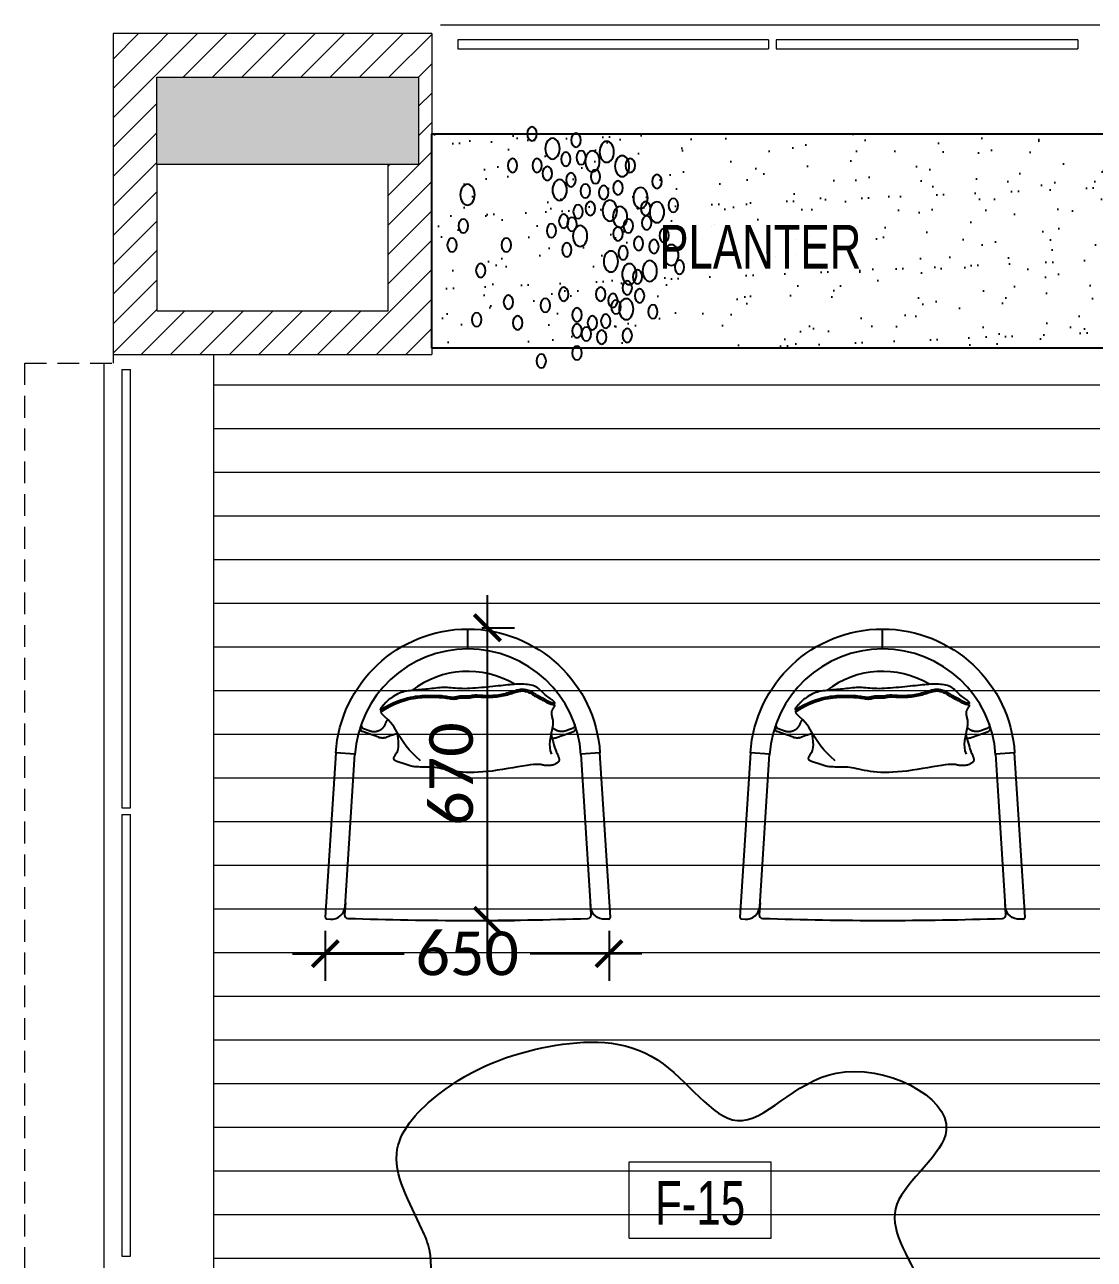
# Model space of a CAD drawing. Header units: millimetres. Extents: x -18512 to 101824, y -95768 to 52898.
# Drawn here: x 53086 to 55536, y -53130 to -50302 of the extents above; entities that cross this region are included whole.
import ezdxf

# ---------------------------------------------------------------- set-up
doc = ezdxf.new("R2010")
doc.units = ezdxf.units.MM
doc.header["$LTSCALE"] = 25
doc.header["$PDMODE"] = 3
doc.linetypes.add('Dash 2mm', pattern=[3, 2, -1])
doc.layers.get('0').update_dxf_attribs({"color": 254, "lineweight": 0})
doc.layers.get('Defpoints').update_dxf_attribs({"lineweight": 0})
for name, color, linetype in [('1547 I-StB-p-00-GA$0$WD-FURNITURE', 1, 'Continuous'), ('1547 L-StB-p-00-GA$0$WD-HATCH', 251, 'Continuous'), ('1547 L-StB-p-00-GA$0$WD-HATCH-WALLS-STRUCTURAL', 251, 'Continuous'), ('1547 L-StB-p-00-GA$0$WD-PLANTERS', 126, 'Continuous'), ('AR WALL HATCH', 8, 'Continuous')]:
    doc.layers.add(name, color=color, linetype=linetype)
for name, color, linetype, lineweight in [('A-AREA-IDEN', 2, 'Continuous', 9), ('A-DETL', 7, 'Continuous', 5), ('A-FLOR-OTLN', 6, 'Continuous', 18), ('I-WALL', 2, 'Continuous', 9), ('S-COLS', 6, 'Continuous', 9), ('wood flooring', 8, 'Continuous', 13)]:
    doc.layers.add(name, color=color, linetype=linetype, lineweight=lineweight)
doc.styles.add('Arial Narrow_4', font='fi_9001f.ttf', dxfattribs={"width": 0.75, "height": 147.492401})
doc.styles.add('FW_Calibri', font='calibri.ttf')
doc.dimstyles.new('1-50', dxfattribs={"dimscale": 50, "dimtxt": 2, "dimasz": 1.2, "dimexe": 1.25, "dimexo": 0.625, "dimtad": 1, "dimdec": 0, "dimtxsty": 'FW_Calibri', "dimblk": 'ARCHTICK', "dimcen": 2.5, "dimdle": 1.5, "dimadec": 0, "dimazin": 0, "dimtfac": 1, "dimtdec": 0, "dimtmove": 0, "dimatfit": 3, "dimfxl": 6, "dimfxlon": 1, "dimarcsym": 0})
pattern_1 = [(45, (59229.075, -102497.31), (-33.67596, 33.67596), [])]

# ---------------------------------------------------------------- blocks, each defined once
blk = doc.blocks.new('M_NAGA Room Tag - Room Tag-1756429-FIRST FLOOR PLAN')
at = {"layer": 'A-AREA-IDEN'}
for p, q in [((-3.25, 1.75), (-3.25, -1.75)), ((-3.25, 1.75), (3.25, 1.75)), ((3.25, 1.75), (3.25, -1.75)), ((-3.25, -1.75), (3.25, -1.75))]:
    blk.add_line(p, q, dxfattribs=at)
blk = doc.blocks.new('1547 L-StB-p-00-GA$0$tree2')
at = {"layer": '1547 L-StB-p-00-GA$0$WD-PLANTERS', "extrusion": (0, 0, -1)}
for centre, major_axis in [((-12.9, 365.7), (0, 21.7)), ((99.2, 390.6), (0, 21.7)), ((-169.8, 311.1), (0, 21.7)), ((-89.8, 316), (0, 21.7)), ((-41.7, 306.1), (0, 21.7)), ((-12.9, 296.2), (0, 21.7)), ((-102.6, 266.4), (0, 21.7)), ((-60.9, 271.3), (0, 21.7)), ((172.9, 271.3), (0, 21.7)), ((301, 261.4), (0, 21.7)), ((-249.9, 236.6), (0, 21.7)), ((-166.6, 228.5), (0, 32.6)), ((-134.6, 221.7), (0, 21.7)), ((-12.9, 246.5), (0, 21.7)), ((86.4, 216.7), (0, 21.7)), ((-208.3, 186.9), (0, 21.7)), ((-125, 201.8), (0, 21.7)), ((-86.6, 181.9), (0, 21.7)), ((28.7, 181.9), (0, 21.7)), ((201.7, 206.8), (0, 21.7)), ((-169.8, 162.1), (0, 21.7)), ((-333.2, 97.5), (0, 21.7)), ((-240.3, 109.3), (0, 32.6)), ((-201.9, 127.3), (0, 21.7)), ((-176.2, 119.2), (0, 32.6)), ((288.2, 107.4), (0, 21.7)), ((-307.6, 59.6), (0, 32.6)), ((-118.6, 79.5), (0, 32.6)), ((-253.1, 32.9), (0, 21.7)), ((-205.1, 23), (0, 21.7)), ((-157, 52.8), (0, 21.7)), ((19.1, 42.9), (0, 21.7)), ((208.1, 28), (0, 21.7)), ((377.9, 28), (0, 21.7)), ((-285.1, -1.8), (0, 21.7)), ((-141, -6.8), (0, 21.7)), ((-22.5, 0), (0, 32.6)), ((67.2, -16.7), (0, 21.7)), ((-230.7, -41.6), (0, 21.7)), ((-173, -31.6), (0, 21.7)), ((-147.4, -59.6), (0, 32.6)), ((3.1, -36.6), (0, 21.7)), ((28.7, -46.5), (0, 21.7)), ((342.6, -31.6), (0, 21.7)), ((-314, -96.2), (0, 21.7)), ((-262.7, -74.5), (0, 32.6)), ((-227.5, -86.3), (0, 21.7)), ((-115.4, -79.5), (0, 32.6)), ((-54.5, -86.3), (0, 21.7)), ((-16.1, -76.3), (0, 21.7)), ((-211.5, -119.2), (0, 32.6)), ((-96.2, -135.9), (0, 21.7)), ((41.6, -144), (0, 32.6)), ((329.8, -129.1), (0, 32.6)), ((-262.7, -170.7), (0, 21.7)), ((-141, -150.8), (0, 21.7)), ((-38.5, -140.9), (0, 21.7)), ((6.3, -175.7), (0, 21.7)), ((-153.8, -218.5), (0, 32.6)), ((-70.5, -185.6), (0, 21.7)), ((80, -195.6), (0, 21.7)), ((-179.4, -220.4), (0, 21.7)), ((-105.8, -263.2), (0, 32.6)), ((-60.9, -233.4), (0, 32.6)), ((-25.7, -245.2), (0, 21.7)), ((22.3, -240.3), (0, 21.7)), ((112, -220.4), (0, 21.7)), ((188.9, -220.4), (0, 21.7)), ((64, -273.2), (0, 32.6)), ((-9.7, -299.9), (0, 21.7)), ((128, -319.7), (0, 21.7))]:
    blk.add_ellipse(centre, major_axis=major_axis, ratio=0.689655, dxfattribs=at)
blk = doc.blocks.new('_ArchTick')
at = {"color": 0, "linetype": 'ByBlock', "const_width": 0.15}
blk.add_lwpolyline([(-0.5, -0.5), (0.5, 0.5)], dxfattribs=at)
blk = doc.blocks.new('*D489')
at = {"layer": 'Defpoints', "color": 0, "transparency": 16777216}
for p in [(54101.2, -51683.5), (54145.5, -51683.5), (54100.8, -52353.8)]:
    blk.add_point(p, dxfattribs=at)
at = {"layer": 'I-WALL', "color": 0, "lineweight": -2, "transparency": 16777216}
for p, q in [((54145.5, -52428.8), (54145.5, -51608.5)), ((54132.5, -51683.5), (54208, -51683.5)), ((54132.1, -52353.8), (54208, -52353.8))]:
    blk.add_line(p, q, dxfattribs=at)
at = {"layer": 'I-WALL', "color": 0, "lineweight": -2, "transparency": 16777216, "xscale": 59.99999999999995, "yscale": 59.99999999999995, "zscale": 59.99999999999995}
for p, rotation in [((54145.5, -51683.5), 90), ((54145.5, -52353.8), 270)]:
    blk.add_blockref('_ArchTick', p, dxfattribs=dict(at, rotation=rotation))
at = {"layer": 'I-WALL', "color": 0, "transparency": 16777216, "insert": (54063, -52018.6), "char_height": 100, "attachment_point": 5, "rotation": 90, "style": 'FW_Calibri'}
blk.add_mtext('670', dxfattribs=at)
blk = doc.blocks.new('*D490')
at = {"layer": 'Defpoints', "color": 0, "transparency": 16777216}
for p in [(53774.3, -52346.2), (54424.3, -52346), (54424.3, -52429.9)]:
    blk.add_point(p, dxfattribs=at)
at = {"layer": 'I-WALL', "color": 0, "lineweight": -2, "transparency": 16777216}
for p, q in [((53774.3, -52377.4), (53774.3, -52492.4)), ((54424.3, -52377.3), (54424.3, -52492.4)), ((53699.3, -52429.9), (53955.1, -52429.9)), ((54499.3, -52429.9), (54243.5, -52429.9))]:
    blk.add_line(p, q, dxfattribs=at)
at = {"layer": 'I-WALL', "color": 0, "lineweight": -2, "transparency": 16777216, "xscale": 59.99999999999995, "yscale": 59.99999999999995, "zscale": 59.99999999999995, "rotation": 180}
blk.add_blockref('_ArchTick', (53774.3, -52429.9), dxfattribs=at)
at = {"layer": 'I-WALL', "color": 0, "lineweight": -2, "transparency": 16777216, "xscale": 59.99999999999995, "yscale": 59.99999999999995, "zscale": 59.99999999999995}
blk.add_blockref('_ArchTick', (54424.3, -52429.9), dxfattribs=at)
at = {"layer": 'I-WALL', "color": 0, "transparency": 16777216, "insert": (54099.3, -52429.9), "char_height": 100, "attachment_point": 5, "style": 'FW_Calibri'}
blk.add_mtext('650', dxfattribs=at)
blk = doc.blocks.new('*D491')
at = {"layer": 'Defpoints', "color": 0, "transparency": 16777216}
for p in [(54016.8, -53120.3), (55016.7, -53124.2), (55016.7, -53391.4)]:
    blk.add_point(p, dxfattribs=at)
at = {"layer": 'I-WALL', "color": 0, "lineweight": -2, "transparency": 16777216}
for p, q in [((54016.8, -53151.6), (54016.8, -53453.9)), ((55016.7, -53155.5), (55016.7, -53453.9)), ((53941.8, -53391.4), (54335.2, -53391.4)), ((55091.7, -53391.4), (54698.3, -53391.4))]:
    blk.add_line(p, q, dxfattribs=at)
at = {"layer": 'I-WALL', "color": 0, "lineweight": -2, "transparency": 16777216, "xscale": 59.99999999999995, "yscale": 59.99999999999995, "zscale": 59.99999999999995, "rotation": 180}
blk.add_blockref('_ArchTick', (54016.8, -53391.4), dxfattribs=at)
at = {"layer": 'I-WALL', "color": 0, "lineweight": -2, "transparency": 16777216, "xscale": 59.99999999999995, "yscale": 59.99999999999995, "zscale": 59.99999999999995}
blk.add_blockref('_ArchTick', (55016.7, -53391.4), dxfattribs=at)
at = {"layer": 'I-WALL', "color": 0, "transparency": 16777216, "insert": (54516.8, -53391.4), "char_height": 100, "attachment_point": 5, "style": 'FW_Calibri'}
blk.add_mtext('1000', dxfattribs=at)

msp = doc.modelspace()

# ---------------------------------------------------------------- hatches: boundary and pattern name
at = {"layer": '1547 L-StB-p-00-GA$0$WD-HATCH'}
h = msp.add_hatch(dxfattribs=at)
h.set_pattern_fill('AR-SAND', color=256, scale=2.432432, angle=45, style=0)
h.set_pattern_definition([(82.5, (54478.63, 13090.64), (-86.9306, 81.42652), [0, -93.91135, 0, -105.03243, 0, -100.39865]), (52.5, (54478.63, 13090.64), (-45.97563, 200.6107), [0, -50.6627, 0, -84.64378, 0, -32.43649]), (12.5, (54424.9, 13036.9), (135.80266, 136.29705), [0, -30.89189, 0, -111.21081, 0, -145.19189]), (2.5, (54424.9, 13036.9), (92.9873, 169.6745), [0, -15.44595, 0, -72.90486, 0, -83.40811])])
h.paths.add_polyline_path([(55568.1, -50552.4), (54018.1, -50552.4), (54018.1, -51042.9), (55568.1, -51042.9)])
at = {"layer": 'AR WALL HATCH', "lineweight": 5}
h = msp.add_hatch(dxfattribs=at)
h.set_pattern_fill('ANSI31', color=256, scale=15, style=0)
h.set_pattern_definition(pattern_1)
h.paths.add_polyline_path([(53388.1, -50322.4), (53388.1, -51057.4), (53288.1, -51057.4), (53288.1, -50322.4)], flags=0)
h = msp.add_hatch(dxfattribs=at)
h.set_pattern_fill('ANSI31', color=256, scale=15, style=0)
h.set_pattern_definition(pattern_1)
h.paths.add_polyline_path([(54018.1, -50322.4), (54018.1, -50422.4), (53388.1, -50422.4), (53388.1, -50322.4), (53988.1, -50322.4)], flags=0)
h = msp.add_hatch(dxfattribs=at)
h.set_pattern_fill('ANSI31', color=256, scale=15, style=0)
h.set_pattern_definition(pattern_1)
h.paths.add_polyline_path([(53988.1, -50422.4), (54018.1, -50422.4), (54018.1, -50957.4), (53918.1, -50957.4), (53918.1, -50622.4), (53988.1, -50622.4)], flags=0)
h = msp.add_hatch(dxfattribs=at)
h.set_pattern_fill('ANSI31', color=256, scale=15, style=0)
h.set_pattern_definition(pattern_1)
h.paths.add_polyline_path([(53918.1, -50957.4), (54018.1, -50957.4), (54018.1, -51057.4), (53388.1, -51057.4), (53388.1, -50957.4)], flags=0)
at = {"layer": 'S-COLS'}
msp.add_hatch(color=252, dxfattribs=at).paths.add_polyline_path([(53388.1, -50422.4), (53988.1, -50422.4), (53988.1, -50622.4), (53388.1, -50622.4)], flags=0)
at = {"layer": 'wood flooring'}
h = msp.add_hatch(dxfattribs=at)
h.set_pattern_fill('_USER', color=256, scale=100, pattern_type=0)
h.set_pattern_definition([(360, (360299.03, 170172.6), (-2e-14, 100), [])])
h.paths.add_polyline_path([(55548.1, -51077.4), (53518.1, -51057.4), (53518.1, -51305.8), (53518.1, -55202.4), (54018.1, -55202.4), (55548.1, -55218.6), (55548.1, -53563)])

# ---------------------------------------------------------------- linework, layer by layer
at = {"layer": '1547 I-StB-p-00-GA$0$WD-FURNITURE'}
for p, q in [((54100.9, -51730.2), (54100.9, -51686.4)), ((55050.7, -51730.2), (55050.7, -51686.4)), ((53895.9, -51934.4), (53859.2, -51921)), ((54306.1, -51934.4), (54342.7, -51921)), ((54845.7, -51934.4), (54809, -51921)), ((55255.9, -51934.4), (55292.5, -51921))]:
    msp.add_line(p, q, dxfattribs=at)
at = {"layer": '1547 I-StB-p-00-GA$0$WD-FURNITURE', "linetype": 'Continuous'}
for p, q in [((53819.6, -52321.6), (53819.7, -52321.6)), ((54769.5, -52321.6), (54769.5, -52321.6))]:
    msp.add_line(p, q, dxfattribs=at)
at = {"layer": '1547 I-StB-p-00-GA$0$WD-FURNITURE'}
for points in [[(53819.6, -52321.9), (53842.1, -51972.9), (53798.4, -51970, -0.93783), (54403.3, -51970.1), (54359.6, -51972.9), (54382, -52322)], [(54769.5, -52321.9), (54791.9, -51972.9), (54748.2, -51970, -0.93783), (55353.1, -51970.1), (55309.4, -51972.9), (55331.8, -52322)], [(53856.9, -51903.8, 0.422618), (53861.5, -51914.2), (53875.1, -51919.1), (53876, -51919.5)], [(54806.7, -51903.8, 0.422618), (54811.3, -51914.2), (54824.9, -51919.1), (54825.8, -51919.5)], [(53798.4, -51970), (53774.3, -52346.2, 0.414214), (53778, -52350.4)], [(54423.6, -52350.5, 0.414214), (54427.3, -52346.3), (54403.3, -51970.1)], [(54748.2, -51970), (54724.1, -52346.2, 0.414214), (54727.8, -52350.4)], [(55373.4, -52350.5, 0.414214), (55377.1, -52346.3), (55353.1, -51970.1)], [(53778, -52350.4), (53778, -52350.4), (53785.9, -52350.9, 0.407734), (53819.6, -52321.9)], [(53820.2, -52313.3), (53818.4, -52340.7, 0.423323), (53826.1, -52349.1, 0.016951), (54375.6, -52349.2, 0.423327), (54383.2, -52340.7), (54381.4, -52313.4)], [(54423.6, -52350.5), (54423.6, -52350.5), (54415.7, -52351, -0.407734), (54382, -52322)], [(54727.8, -52350.4), (54727.8, -52350.4), (54735.7, -52350.9, 0.407734), (54769.5, -52321.9)], [(54770, -52313.3), (54768.2, -52340.7, 0.423323), (54775.9, -52349.1, 0.016951), (55325.4, -52349.2, 0.423327), (55333, -52340.7), (55331.2, -52313.4)], [(55373.4, -52350.5), (55373.4, -52350.5), (55365.6, -52351, -0.407734), (55331.8, -52322)]]:
    msp.add_lwpolyline(points, format="xyb", dxfattribs=at)
for points in [[(53900.3, -51872.2), (53910.7, -51865.4), (53920.6, -51859.7), (53930.1, -51855.1), (53939, -51851.3), (53947.4, -51848.3), (53955.3, -51845.9), (53962.6, -51844), (53969.3, -51842.6), (53975.4, -51841.4), (53981, -51840.5), (53986.1, -51839.8), (53990.9, -51839.3), (53995.4, -51838.9), (53999.8, -51838.6), (54004.1, -51838.5), (54008.4, -51838.4), (54012.9, -51838.3), (54017.4, -51838.3), (54022, -51838.3), (54026.5, -51838.4), (54031, -51838.5), (54035.4, -51838.7), (54039.6, -51839), (54043.7, -51839.4), (54047.5, -51839.8), (54051.1, -51840.3), (54054.4, -51840.8), (54057.6, -51841.3), (54060.5, -51841.7), (54063.2, -51842.1), (54065.7, -51842.3), (54067.9, -51842.3), (54070, -51842.2), (54071.9, -51842), (54073.8, -51841.6), (54075.5, -51841.1), (54077.3, -51840.7), (54079.1, -51840.2), (54081.1, -51839.8), (54083.2, -51839.5), (54085.4, -51839.4), (54087.9, -51839.3), (54090.4, -51839.4), (54093, -51839.4), (54095.6, -51839.5), (54098.1, -51839.6), (54100.5, -51839.6), (54102.6, -51839.6), (54104.6, -51839.4), (54106.3, -51839.2), (54108, -51838.9), (54109.5, -51838.6), (54110.9, -51838.2), (54112.4, -51837.9), (54113.9, -51837.7), (54115.5, -51837.5), (54117.3, -51837.4), (54119.2, -51837.3), (54121.2, -51837.4), (54123.4, -51837.5), (54125.8, -51837.7), (54128.4, -51837.8), (54131.1, -51838), (54134, -51838.2), (54137.1, -51838.4), (54140.4, -51838.5), (54143.8, -51838.6), (54147.4, -51838.6), (54151.1, -51838.6), (54154.9, -51838.4), (54158.8, -51838.2), (54162.8, -51837.9), (54166.8, -51837.5), (54170.8, -51836.9), (54174.9, -51836.3), (54178.9, -51835.6), (54182.8, -51834.7), (54186.7, -51833.9), (54190.4, -51832.9), (54194, -51831.9), (54197.5, -51830.9), (54200.8, -51829.8), (54204, -51828.8), (54207, -51827.8), (54210, -51826.8), (54212.8, -51826), (54215.6, -51825.3), (54218.4, -51824.7), (54221, -51824.3), (54223.6, -51824.1), (54226.2, -51824.1), (54228.8, -51824.2), (54231.3, -51824.6), (54233.8, -51825), (54236.2, -51825.7), (54238.7, -51826.5), (54241.1, -51827.5), (54243.5, -51828.6), (54245.8, -51829.7), (54248.1, -51830.9), (54250.2, -51832.1), (54252.1, -51833.3), (54253.8, -51834.4), (54255.4, -51835.3), (54256.7, -51836), (54257.8, -51836.7), (54258.8, -51837.2), (54259.6, -51837.6), (54260.5, -51838.1), (54261.3, -51838.5), (54262.1, -51838.9), (54263.1, -51839.4), (54264.2, -51840), (54265.4, -51840.7), (54266.8, -51841.5), (54268.3, -51842.3), (54270, -51843.3), (54271.7, -51844.3), (54273.7, -51845.5), (54275.7, -51846.6), (54277.9, -51847.9), (54280.2, -51849.2), (54282.8, -51850.5), (54285.6, -51851.8), (54288.7, -51853.1), (54292.2, -51854.3), (54296, -51855.4), (54300.3, -51856.4), (54300.3, -51856.1), (54300, -51855.1), (54299.4, -51854), (54298.4, -51852.9), (54297.2, -51851.6), (54295.6, -51850.3), (54293.7, -51848.8), (54291.5, -51847.1), (54289, -51845.3), (54286.3, -51843.4), (54283.6, -51841.4), (54280.9, -51839.3), (54278.2, -51837.2), (54275.6, -51835), (54273.3, -51832.8), (54271, -51830.5), (54268.9, -51828.3), (54266.7, -51826.2), (54264.5, -51824.1), (54262.1, -51822.2), (54259.5, -51820.4), (54256.6, -51818.8), (54253.3, -51817.4), (54249.8, -51816.1), (54245.9, -51815.1), (54241.9, -51814.3), (54237.7, -51813.6), (54233.3, -51813.1), (54228.9, -51812.7), (54224.5, -51812.5), (54220.2, -51812.5), (54215.8, -51812.6), (54211.4, -51812.8), (54206.9, -51813.1), (54202.2, -51813.5), (54197.5, -51813.9), (54192.5, -51814.4), (54187.3, -51815), (54181.9, -51815.6), (54176.2, -51816.2), (54170.3, -51816.8), (54164.2, -51817.4), (54157.9, -51818.1), (54151.5, -51818.7), (54145, -51819.3), (54138.4, -51820), (54131.7, -51820.6), (54125.1, -51821.2), (54118.4, -51821.7), (54111.9, -51822.2), (54105.5, -51822.6), (54099.2, -51822.8), (54093.2, -51823), (54087.5, -51822.9), (54082, -51822.7), (54076.9, -51822.4), (54072, -51822), (54067.2, -51821.5), (54062.7, -51821.1), (54058.2, -51820.7), (54053.8, -51820.4), (54049.5, -51820.2), (54045.1, -51820.3), (54040.7, -51820.5), (54036.3, -51820.8), (54031.9, -51821.2), (54027.4, -51821.7), (54022.9, -51822.3), (54018.3, -51822.8), (54013.8, -51823.4), (54009.1, -51823.9), (54004.5, -51824.3), (53999.8, -51824.7), (53995.2, -51825.1), (53990.5, -51825.5), (53985.9, -51825.9), (53981.4, -51826.2), (53976.9, -51826.6), (53972.6, -51827.1), (53968.3, -51827.6), (53964.1, -51828.2), (53959.9, -51828.9), (53955.9, -51829.7), (53951.9, -51830.7), (53948, -51831.9), (53944.2, -51833.3), (53940.4, -51834.9), (53936.8, -51836.8), (53933.2, -51838.8), (53929.9, -51840.9), (53926.7, -51843), (53923.7, -51845.2), (53920.9, -51847.3), (53918.4, -51849.4), (53916.2, -51851.3), (53914.2, -51853.1), (53912.5, -51854.8), (53911, -51856.4), (53909.6, -51857.9), (53908.4, -51859.2), (53907.4, -51860.5), (53906.4, -51861.6), (53905.4, -51862.6), (53904.6, -51863.6), (53903.8, -51864.5), (53903.1, -51865.3), (53902.4, -51866.2), (53901.8, -51867), (53901.4, -51867.9), (53901, -51868.9), (53900.6, -51869.9), (53900.4, -51871)], [(54850.1, -51872.2), (54860.5, -51865.4), (54870.4, -51859.7), (54879.9, -51855.1), (54888.8, -51851.3), (54897.3, -51848.3), (54905.1, -51845.9), (54912.4, -51844), (54919.1, -51842.6), (54925.2, -51841.4), (54930.8, -51840.5), (54935.9, -51839.8), (54940.7, -51839.3), (54945.2, -51838.9), (54949.6, -51838.6), (54953.9, -51838.5), (54958.2, -51838.4), (54962.7, -51838.3), (54967.2, -51838.3), (54971.8, -51838.3), (54976.3, -51838.4), (54980.8, -51838.5), (54985.2, -51838.7), (54989.4, -51839), (54993.5, -51839.4), (54997.3, -51839.8), (55000.9, -51840.3), (55004.2, -51840.8), (55007.4, -51841.3), (55010.3, -51841.7), (55013, -51842.1), (55015.5, -51842.3), (55017.7, -51842.3), (55019.8, -51842.2), (55021.7, -51842), (55023.6, -51841.6), (55025.3, -51841.1), (55027.1, -51840.7), (55028.9, -51840.2), (55030.9, -51839.8), (55033, -51839.5), (55035.3, -51839.4), (55037.7, -51839.3), (55040.2, -51839.4), (55042.8, -51839.4), (55045.4, -51839.5), (55047.9, -51839.6), (55050.3, -51839.6), (55052.4, -51839.6), (55054.4, -51839.4), (55056.2, -51839.2), (55057.8, -51838.9), (55059.3, -51838.6), (55060.8, -51838.2), (55062.2, -51837.9), (55063.7, -51837.7), (55065.3, -51837.5), (55067.1, -51837.4), (55069, -51837.3), (55071, -51837.4), (55073.2, -51837.5), (55075.6, -51837.7), (55078.2, -51837.8), (55080.9, -51838), (55083.8, -51838.2), (55086.9, -51838.4), (55090.2, -51838.5), (55093.7, -51838.6), (55097.2, -51838.6), (55100.9, -51838.6), (55104.7, -51838.4), (55108.6, -51838.2), (55112.6, -51837.9), (55116.6, -51837.5), (55120.6, -51836.9), (55124.7, -51836.3), (55128.7, -51835.6), (55132.6, -51834.7), (55136.5, -51833.9), (55140.2, -51832.9), (55143.8, -51831.9), (55147.3, -51830.9), (55150.6, -51829.8), (55153.8, -51828.8), (55156.8, -51827.8), (55159.8, -51826.8), (55162.7, -51826), (55165.4, -51825.3), (55168.2, -51824.7), (55170.8, -51824.3), (55173.4, -51824.1), (55176, -51824.1), (55178.6, -51824.2), (55181.1, -51824.6), (55183.6, -51825), (55186, -51825.7), (55188.5, -51826.5), (55190.9, -51827.5), (55193.3, -51828.6), (55195.6, -51829.7), (55197.9, -51830.9), (55200, -51832.1), (55201.9, -51833.3), (55203.7, -51834.4), (55205.2, -51835.3), (55206.5, -51836), (55207.6, -51836.7), (55208.6, -51837.2), (55209.4, -51837.6), (55210.3, -51838.1), (55211.1, -51838.5), (55211.9, -51838.9), (55212.9, -51839.4), (55214, -51840), (55215.2, -51840.7), (55216.6, -51841.5), (55218.1, -51842.3), (55219.8, -51843.3), (55221.5, -51844.3), (55223.5, -51845.5), (55225.5, -51846.6), (55227.7, -51847.9), (55230, -51849.2), (55232.6, -51850.5), (55235.4, -51851.8), (55238.5, -51853.1), (55242, -51854.3), (55245.9, -51855.4), (55250.1, -51856.4), (55250.1, -51856.1), (55249.8, -51855.1), (55249.2, -51854), (55248.3, -51852.9), (55247, -51851.6), (55245.4, -51850.3), (55243.5, -51848.8), (55241.3, -51847.1), (55238.8, -51845.3), (55236.1, -51843.4), (55233.4, -51841.4), (55230.7, -51839.3), (55228, -51837.2), (55225.4, -51835), (55223.1, -51832.8), (55220.9, -51830.5), (55218.7, -51828.3), (55216.5, -51826.2), (55214.3, -51824.1), (55211.9, -51822.2), (55209.3, -51820.4), (55206.4, -51818.8), (55203.1, -51817.4), (55199.6, -51816.1), (55195.7, -51815.1), (55191.7, -51814.3), (55187.5, -51813.6), (55183.1, -51813.1), (55178.7, -51812.7), (55174.3, -51812.5), (55170, -51812.5), (55165.6, -51812.6), (55161.2, -51812.8), (55156.7, -51813.1), (55152, -51813.5), (55147.3, -51813.9), (55142.3, -51814.4), (55137.1, -51815), (55131.7, -51815.6), (55126, -51816.2), (55120.1, -51816.8), (55114, -51817.4), (55107.7, -51818.1), (55101.3, -51818.7), (55094.8, -51819.3), (55088.2, -51820), (55081.5, -51820.6), (55074.9, -51821.2), (55068.2, -51821.7), (55061.7, -51822.2), (55055.3, -51822.6), (55049, -51822.8), (55043, -51823), (55037.3, -51822.9), (55031.8, -51822.7), (55026.7, -51822.4), (55021.8, -51822), (55017, -51821.5), (55012.5, -51821.1), (55008, -51820.7), (55003.6, -51820.4), (54999.3, -51820.2), (54994.9, -51820.3), (54990.5, -51820.5), (54986.1, -51820.8), (54981.7, -51821.2), (54977.2, -51821.7), (54972.7, -51822.3), (54968.1, -51822.8), (54963.6, -51823.4), (54958.9, -51823.9), (54954.3, -51824.3), (54949.6, -51824.7), (54945, -51825.1), (54940.3, -51825.5), (54935.8, -51825.9), (54931.2, -51826.2), (54926.8, -51826.6), (54922.4, -51827.1), (54918.1, -51827.6), (54913.9, -51828.2), (54909.8, -51828.9), (54905.7, -51829.7), (54901.7, -51830.7), (54897.8, -51831.9), (54894, -51833.3), (54890.3, -51834.9), (54886.6, -51836.8), (54883.1, -51838.8), (54879.7, -51840.9), (54876.5, -51843), (54873.5, -51845.2), (54870.7, -51847.3), (54868.2, -51849.4), (54866, -51851.3), (54864, -51853.1), (54862.3, -51854.8), (54860.8, -51856.4), (54859.4, -51857.9), (54858.2, -51859.2), (54857.2, -51860.5), (54856.2, -51861.6), (54855.2, -51862.6), (54854.4, -51863.6), (54853.6, -51864.5), (54852.9, -51865.3), (54852.2, -51866.2), (54851.6, -51867), (54851.2, -51867.9), (54850.8, -51868.9), (54850.4, -51869.9), (54850.2, -51871)]]:
    msp.add_lwpolyline(points, close=True, dxfattribs=at)
for points in [[(53901, -51876.8), (53911.7, -51869.7), (53921.8, -51863.9), (53931.4, -51859.1), (53940.3, -51855.3), (53948.7, -51852.2), (53956.4, -51849.9), (53963.6, -51848), (53970.2, -51846.6), (53976.1, -51845.5), (53981.6, -51844.6), (53986.6, -51843.9), (53991.3, -51843.4), (53995.7, -51843), (54000, -51842.7), (54004.3, -51842.6), (54008.5, -51842.5), (54012.9, -51842.4), (54017.3, -51842.4), (54021.8, -51842.4), (54026.3, -51842.5), (54030.8, -51842.7), (54035.1, -51842.9), (54039.4, -51843.2), (54043.4, -51843.5), (54047.3, -51844), (54051, -51844.5), (54054.4, -51845), (54057.7, -51845.5), (54060.7, -51846), (54063.5, -51846.4), (54066.1, -51846.6), (54068.4, -51846.7), (54070.6, -51846.6), (54072.6, -51846.3), (54074.5, -51845.9), (54076.3, -51845.5), (54078.1, -51845), (54079.9, -51844.5), (54081.9, -51844.1), (54084, -51843.8), (54086.3, -51843.6), (54088.7, -51843.6), (54091.3, -51843.6), (54093.8, -51843.7), (54096.4, -51843.8), (54098.9, -51843.9), (54101.2, -51843.9), (54103.4, -51843.8), (54105.4, -51843.7), (54107.1, -51843.4), (54108.7, -51843.1), (54110.2, -51842.8), (54111.7, -51842.5), (54113.1, -51842.2), (54114.6, -51841.9), (54116.1, -51841.7), (54117.8, -51841.6), (54119.6, -51841.5), (54121.6, -51841.6), (54123.7, -51841.7), (54126, -51841.8), (54128.4, -51842), (54131.1, -51842.2), (54134, -51842.3), (54137.1, -51842.5), (54140.4, -51842.6), (54143.9, -51842.7), (54147.5, -51842.7), (54151.3, -51842.7), (54155.2, -51842.6), (54159.1, -51842.3), (54163.2, -51842), (54167.3, -51841.6), (54171.4, -51841), (54175.5, -51840.4), (54179.6, -51839.6), (54183.6, -51838.8), (54187.6, -51837.9), (54191.4, -51836.9), (54195, -51835.9), (54198.5, -51834.9), (54201.8, -51833.9), (54204.9, -51832.8), (54207.9, -51831.9), (54210.8, -51830.9), (54213.5, -51830.1), (54216.2, -51829.4), (54218.7, -51828.9), (54221.2, -51828.5), (54223.7, -51828.3), (54226, -51828.2), (54228.4, -51828.3), (54230.7, -51828.6), (54233, -51829.1), (54235.3, -51829.7), (54237.6, -51830.5), (54239.9, -51831.4), (54242.1, -51832.5), (54244.4, -51833.6), (54246.5, -51834.8), (54248.5, -51836), (54250.4, -51837.1), (54252.2, -51838.2), (54253.7, -51839.1), (54255, -51839.8), (54256.1, -51840.4), (54257, -51841), (54257.9, -51841.4), (54258.7, -51841.8), (54259.5, -51842.2), (54260.4, -51842.6), (54261.3, -51843.1), (54262.4, -51843.7), (54263.6, -51844.4), (54264.9, -51845.2), (54266.4, -51846), (54268.1, -51847), (54269.8, -51848), (54271.8, -51849.1), (54273.8, -51850.3), (54276.1, -51851.6), (54278.5, -51852.9), (54281.1, -51854.3), (54284.1, -51855.6), (54287.4, -51856.9), (54291, -51858.2), (54295.1, -51859.4), (54299.7, -51860.5), (54299.6, -51860.7), (54299.1, -51862.1), (54298.4, -51863.5), (54297.7, -51864.9), (54297, -51866.3), (54296.2, -51867.6), (54295.5, -51868.9), (54294.8, -51870), (54294.2, -51871), (54293.6, -51871.9), (54293.2, -51872.8), (54292.8, -51873.6), (54292.5, -51874.4), (54292.3, -51875.3), (54292.1, -51876.3), (54292.1, -51877.4), (54292.1, -51878.6), (54292.2, -51880.1), (54292.4, -51881.7), (54292.7, -51883.4), (54293, -51885.1), (54293.4, -51887), (54293.8, -51888.9), (54294.2, -51890.8), (54294.7, -51892.8), (54295.1, -51894.9), (54295.4, -51897.2), (54295.6, -51899.8), (54295.6, -51902.8), (54295.4, -51906.4), (54294.8, -51910.7), (54293.9, -51915.6), (54292.6, -51921.4), (54291.2, -51927.9), (54289.8, -51934.9), (54288.7, -51942.3), (54288.1, -51950), (54288.4, -51957.8), (54289.6, -51965.5), (54292.1, -51973)], [(54850.8, -51876.8), (54861.5, -51869.7), (54871.7, -51863.9), (54881.2, -51859.1), (54890.1, -51855.3), (54898.5, -51852.2), (54906.3, -51849.9), (54913.4, -51848), (54920, -51846.6), (54925.9, -51845.5), (54931.4, -51844.6), (54936.4, -51843.9), (54941.1, -51843.4), (54945.5, -51843), (54949.8, -51842.7), (54954.1, -51842.6), (54958.3, -51842.5), (54962.7, -51842.4), (54967.1, -51842.4), (54971.6, -51842.4), (54976.1, -51842.5), (54980.6, -51842.7), (54984.9, -51842.9), (54989.2, -51843.2), (54993.3, -51843.5), (54997.1, -51844), (55000.8, -51844.5), (55004.2, -51845), (55007.5, -51845.5), (55010.5, -51846), (55013.3, -51846.4), (55015.9, -51846.6), (55018.2, -51846.7), (55020.4, -51846.6), (55022.4, -51846.3), (55024.3, -51845.9), (55026.1, -51845.5), (55027.9, -51845), (55029.7, -51844.5), (55031.7, -51844.1), (55033.8, -51843.8), (55036.1, -51843.6), (55038.5, -51843.6), (55041.1, -51843.6), (55043.7, -51843.7), (55046.2, -51843.8), (55048.7, -51843.9), (55051, -51843.9), (55053.2, -51843.8), (55055.2, -51843.7), (55056.9, -51843.4), (55058.5, -51843.1), (55060, -51842.8), (55061.5, -51842.5), (55062.9, -51842.2), (55064.4, -51841.9), (55065.9, -51841.7), (55067.6, -51841.6), (55069.4, -51841.5), (55071.4, -51841.6), (55073.5, -51841.7), (55075.8, -51841.8), (55078.3, -51842), (55080.9, -51842.2), (55083.8, -51842.3), (55086.9, -51842.5), (55090.2, -51842.6), (55093.7, -51842.7), (55097.3, -51842.7), (55101.1, -51842.7), (55105, -51842.6), (55108.9, -51842.3), (55113, -51842), (55117.1, -51841.6), (55121.2, -51841), (55125.3, -51840.4), (55129.4, -51839.6), (55133.4, -51838.8), (55137.4, -51837.9), (55141.2, -51836.9), (55144.8, -51835.9), (55148.3, -51834.9), (55151.6, -51833.9), (55154.7, -51832.8), (55157.7, -51831.9), (55160.6, -51830.9), (55163.3, -51830.1), (55166, -51829.4), (55168.5, -51828.9), (55171, -51828.5), (55173.5, -51828.3), (55175.9, -51828.2), (55178.2, -51828.3), (55180.5, -51828.6), (55182.8, -51829.1), (55185.1, -51829.7), (55187.4, -51830.5), (55189.7, -51831.4), (55191.9, -51832.5), (55194.2, -51833.6), (55196.3, -51834.8), (55198.3, -51836), (55200.2, -51837.1), (55202, -51838.2), (55203.5, -51839.1), (55204.8, -51839.8), (55205.9, -51840.4), (55206.8, -51841), (55207.7, -51841.4), (55208.5, -51841.8), (55209.3, -51842.2), (55210.2, -51842.6), (55211.1, -51843.1), (55212.2, -51843.7), (55213.4, -51844.4), (55214.7, -51845.2), (55216.2, -51846), (55217.9, -51847), (55219.6, -51848), (55221.6, -51849.1), (55223.6, -51850.3), (55225.9, -51851.6), (55228.3, -51852.9), (55230.9, -51854.3), (55233.9, -51855.6), (55237.2, -51856.9), (55240.8, -51858.2), (55244.9, -51859.4), (55249.5, -51860.5), (55249.4, -51860.7), (55248.9, -51862.1), (55248.2, -51863.5), (55247.5, -51864.9), (55246.8, -51866.3), (55246, -51867.6), (55245.3, -51868.9), (55244.6, -51870), (55244, -51871), (55243.4, -51871.9), (55243, -51872.8), (55242.6, -51873.6), (55242.3, -51874.4), (55242.1, -51875.3), (55241.9, -51876.3), (55241.9, -51877.4), (55241.9, -51878.6), (55242.1, -51880.1), (55242.2, -51881.7), (55242.5, -51883.4), (55242.8, -51885.1), (55243.2, -51887), (55243.6, -51888.9), (55244, -51890.8), (55244.5, -51892.8), (55244.9, -51894.9), (55245.2, -51897.2), (55245.4, -51899.8), (55245.4, -51902.8), (55245.2, -51906.4), (55244.6, -51910.7), (55243.7, -51915.6), (55242.4, -51921.4), (55241, -51927.9), (55239.6, -51934.9), (55238.5, -51942.3), (55237.9, -51950), (55238.2, -51957.8), (55239.4, -51965.5), (55241.9, -51973)], [(53992.4, -51988), (53982.4, -51979.4), (53973.8, -51970.9), (53966.2, -51962.7), (53959.7, -51954.7), (53954.1, -51947.1), (53949.3, -51939.9), (53945.1, -51933.2), (53941.5, -51927), (53938.3, -51921.5), (53935.2, -51916.3), (53932, -51911.3), (53928.2, -51906.1), (53923.6, -51900.6), (53917.9, -51894.4), (53910.8, -51887.3), (53901.9, -51879)], [(54942.2, -51988), (54932.2, -51979.4), (54923.6, -51970.9), (54916, -51962.7), (54909.5, -51954.7), (54903.9, -51947.1), (54899.1, -51939.9), (54894.9, -51933.2), (54891.3, -51927), (54888.1, -51921.5), (54885, -51916.3), (54881.8, -51911.3), (54878, -51906.1), (54873.4, -51900.6), (54867.7, -51894.4), (54860.6, -51887.3), (54851.7, -51879)], [(54291.6, -51927.9), (54294.1, -51937.3), (54296.2, -51945.1), (54298.1, -51951.5), (54299.6, -51956.7), (54301, -51960.9), (54302.1, -51964.3), (54303.2, -51967), (54304.1, -51969.4), (54305, -51971.6), (54305.8, -51973.5), (54306.6, -51975.3), (54307.3, -51977), (54307.9, -51978.5), (54308.4, -51979.9), (54308.9, -51981.3), (54309.3, -51982.6), (54309.6, -51983.8), (54309.7, -51985), (54309.7, -51986.2), (54309.6, -51987.3), (54309.3, -51988.4), (54308.8, -51989.5), (54308.1, -51990.5), (54307.2, -51991.6), (54306, -51992.6), (54304.7, -51993.6), (54303.1, -51994.6), (54301.3, -51995.5), (54299.4, -51996.4), (54297.3, -51997.2), (54295.1, -51997.8), (54292.9, -51998.4), (54290.5, -51998.8), (54288.2, -51999.1), (54285.8, -51999.2), (54283.4, -51999.2), (54281, -51999.2), (54278.7, -51999), (54276.5, -51998.7), (54274.3, -51998.3), (54272.2, -51997.8), (54270.1, -51997.3), (54267.6, -51996.8), (54264.7, -51996.5), (54261.1, -51996.3), (54256.6, -51996.3), (54251, -51996.7), (54244, -51997.5), (54235.7, -51998.7), (54226, -52000.3), (54215.4, -52002.1), (54204.1, -52004.1), (54192.3, -52006.1), (54180.3, -52008.1), (54168.3, -52009.9), (54156.6, -52011.6), (54145.4, -52012.9), (54134.8, -52013.8), (54124.7, -52014.5), (54115.1, -52014.9), (54105.9, -52015), (54097.2, -52014.8), (54088.8, -52014.3), (54080.9, -52013.6), (54073.3, -52012.6), (54066.2, -52011.5), (54059.3, -52010.3), (54052.8, -52009), (54046.7, -52007.7), (54041, -52006.4), (54035.5, -52005.3), (54030.5, -52004.4), (54025.7, -52003.6), (54021.3, -52003.1), (54017.1, -52002.8), (54013.2, -52002.6), (54009.4, -52002.5), (54005.8, -52002.4), (54002.3, -52002.5), (53998.8, -52002.5), (53995.4, -52002.5), (53992, -52002.4), (53988.7, -52002.3), (53985.5, -52002.2), (53982.3, -52001.9), (53979.3, -52001.7), (53976.4, -52001.3), (53973.7, -52000.9), (53971.2, -52000.4), (53968.8, -51999.8), (53966.5, -51999.1), (53964.2, -51998.4), (53962, -51997.6), (53959.8, -51996.8), (53957.5, -51996), (53955.1, -51995.2), (53952.7, -51994.4), (53950.1, -51993.6), (53947.6, -51992.8), (53945, -51992), (53942.6, -51991.3), (53940.3, -51990.5), (53938.2, -51989.7), (53936.4, -51988.9), (53934.9, -51988.1), (53933.7, -51987.2), (53932.7, -51986.4), (53932, -51985.5), (53931.6, -51984.5), (53931.4, -51983.5), (53931.4, -51982.4), (53931.6, -51981.3), (53932, -51980.1), (53932.6, -51978.7), (53933.3, -51977.3), (53934.1, -51975.8), (53935, -51974.2), (53936, -51972.5), (53937.1, -51970.8), (53938.3, -51968.9), (53939.5, -51966.9), (53940.6, -51964.5), (53941.5, -51961.4), (53942.1, -51957.2), (53942.2, -51951.7), (53941.9, -51944.5), (53940.8, -51935.2), (53939, -51923.7)], [(55241.4, -51927.9), (55243.9, -51937.3), (55246.1, -51945.1), (55247.9, -51951.5), (55249.5, -51956.7), (55250.8, -51960.9), (55251.9, -51964.3), (55253, -51967), (55253.9, -51969.4), (55254.8, -51971.6), (55255.6, -51973.5), (55256.4, -51975.3), (55257.1, -51977), (55257.7, -51978.5), (55258.2, -51979.9), (55258.7, -51981.3), (55259.1, -51982.6), (55259.4, -51983.8), (55259.5, -51985), (55259.6, -51986.2), (55259.4, -51987.3), (55259.1, -51988.4), (55258.6, -51989.5), (55257.9, -51990.5), (55257, -51991.6), (55255.9, -51992.6), (55254.5, -51993.6), (55252.9, -51994.6), (55251.1, -51995.5), (55249.2, -51996.4), (55247.1, -51997.2), (55244.9, -51997.8), (55242.7, -51998.4), (55240.3, -51998.8), (55238, -51999.1), (55235.6, -51999.2), (55233.2, -51999.2), (55230.8, -51999.2), (55228.5, -51999), (55226.3, -51998.7), (55224.1, -51998.3), (55222, -51997.8), (55219.9, -51997.3), (55217.5, -51996.8), (55214.5, -51996.5), (55210.9, -51996.3), (55206.4, -51996.3), (55200.8, -51996.7), (55193.8, -51997.5), (55185.5, -51998.7), (55175.9, -52000.3), (55165.3, -52002.1), (55153.9, -52004.1), (55142.1, -52006.1), (55130.1, -52008.1), (55118.1, -52009.9), (55106.4, -52011.6), (55095.2, -52012.9), (55084.6, -52013.8), (55074.5, -52014.5), (55064.9, -52014.9), (55055.7, -52015), (55047, -52014.8), (55038.6, -52014.3), (55030.7, -52013.6), (55023.2, -52012.6), (55016, -52011.5), (55009.1, -52010.3), (55002.7, -52009), (54996.5, -52007.7), (54990.8, -52006.4), (54985.3, -52005.3), (54980.3, -52004.4), (54975.5, -52003.6), (54971.1, -52003.1), (54966.9, -52002.8), (54963, -52002.6), (54959.2, -52002.5), (54955.6, -52002.4), (54952.1, -52002.5), (54948.6, -52002.5), (54945.2, -52002.5), (54941.8, -52002.4), (54938.5, -52002.3), (54935.3, -52002.2), (54932.1, -52001.9), (54929.1, -52001.7), (54926.2, -52001.3), (54923.5, -52000.9), (54921, -52000.4), (54918.6, -51999.8), (54916.3, -51999.1), (54914, -51998.4), (54911.8, -51997.6), (54909.6, -51996.8), (54907.3, -51996), (54905, -51995.2), (54902.5, -51994.4), (54899.9, -51993.6), (54897.4, -51992.8), (54894.8, -51992), (54892.4, -51991.3), (54890.1, -51990.5), (54888, -51989.7), (54886.2, -51988.9), (54884.7, -51988.1), (54883.5, -51987.2), (54882.5, -51986.4), (54881.9, -51985.5), (54881.4, -51984.5), (54881.2, -51983.5), (54881.2, -51982.4), (54881.4, -51981.3), (54881.8, -51980.1), (54882.4, -51978.7), (54883.1, -51977.3), (54883.9, -51975.8), (54884.8, -51974.2), (54885.8, -51972.5), (54886.9, -51970.8), (54888.1, -51968.9), (54889.3, -51966.9), (54890.4, -51964.5), (54891.3, -51961.4), (54891.9, -51957.2), (54892.1, -51951.7), (54891.7, -51944.5), (54890.6, -51935.2), (54888.8, -51923.7)]]:
    msp.add_lwpolyline(points, dxfattribs=at)
for centre, radius, start, end in [((54101, -51991.2), 259.3, 3.6607, 176.3169), ((55050.8, -51991.2), 259.3, 3.6607, 176.3169), ((54100.9, -51991.4), 208.1, 58.9933, 127.9891), ((55050.7, -51991.4), 208.1, 58.9933, 127.9891), ((53861.9, -51913.5), 7.96, 159.9325, 250.0015), ((53861.9, -51913.5), 7.96, 159.9214, 249.9919), ((54340, -51913.5), 7.96, 289.9823, 20.0513), ((54340, -51913.5), 7.96, 289.992, 20.0625), ((54811.7, -51913.5), 7.96, 159.9325, 250.0015), ((54811.7, -51913.5), 7.96, 159.9214, 249.9919), ((55289.8, -51913.5), 7.96, 289.9823, 20.0513), ((55289.8, -51913.5), 7.96, 289.992, 20.0625)]:
    msp.add_arc(centre, radius, start, end, dxfattribs=at)
for points, weights, knots in [([(53875.8, -51919.4), (53876.8, -51919.7), (53878.7, -51920.3), (53882.1, -51921), (53885.8, -51921.2), (53890.3, -51920.9), (53894.9, -51919.8), (53899, -51918), (53902.3, -51916), (53904.9, -51914), (53906.9, -51912.1), (53908.2, -51910.6), (53908.9, -51909.7), (53909.3, -51909.2), (53909.6, -51908.8), (53909.8, -51908.6), (53909.9, -51908.4), (53909.9, -51908.3), (53909.9, -51908.3), (53910, -51908.3), (53910, -51908.2), (53910, -51908.2), (53910, -51908.2), (53910.2, -51908), (53912.3, -51903.1), (53914.6, -51898.3), (53917.2, -51893.6)], [1, 1, 1, 1, 1, 1, 1, 1, 1, 1, 1, 1, 1, 1, 1, 1, 1, 1, 1, 1, 1, 1, 1, 1, 0.999508127829, 0.999508127829, 1], [0, 0, 0, 0, 0.075639, 0.151283, 0.254289, 0.35732, 0.487486, 0.617712, 0.704281, 0.790857, 0.879077, 0.929017, 0.950304, 0.970645, 0.982645, 0.989737, 0.99393, 0.99641, 0.997877, 0.998744, 0.999134, 0.999256, 1, 1, 1, 1.076832, 1.076832, 1.076832, 1.076832]), ([(54345.1, -51903.8), (54345.9, -51905.8), (54345.8, -51908), (54344.9, -51910), (54344, -51912), (54342.4, -51913.4), (54340.4, -51914.2), (54335.9, -51915.8), (54331.3, -51917.5), (54326.8, -51919.1), (54326.5, -51919.2), (54326.2, -51919.3), (54325.9, -51919.5), (54325, -51919.8), (54323, -51920.4), (54319.7, -51921), (54315.9, -51921.3), (54311.5, -51920.9), (54306.8, -51919.8), (54302.7, -51918.1), (54299.4, -51916.1), (54296.8, -51914.1), (54295.3, -51912.6), (54294.6, -51911.9)], [1, 0.947412541643, 0.947412541643, 1, 0.947412541643, 0.947412541643, 1, 1, 1, 1, 1, 1, 1, 1, 1, 1, 1, 1, 1, 1, 1, 1, 1, 1], [0, 0, 0, 0, 0.799703, 0.799703, 0.799703, 1.599406, 1.599406, 1.599406, 2.599406, 2.599406, 2.599406, 3.599406, 3.599406, 3.599406, 3.675045, 3.750689, 3.853695, 3.956726, 4.086892, 4.217118, 4.303687, 4.390263, 4.47561, 4.47561, 4.47561, 4.47561]), ([(54825.6, -51919.4), (54826.6, -51919.7), (54828.5, -51920.3), (54831.9, -51921), (54835.6, -51921.2), (54840.1, -51920.9), (54844.7, -51919.8), (54848.8, -51918), (54852.1, -51916), (54854.7, -51914), (54856.7, -51912.1), (54858, -51910.6), (54858.7, -51909.7), (54859.1, -51909.2), (54859.4, -51908.8), (54859.6, -51908.6), (54859.7, -51908.4), (54859.7, -51908.3), (54859.7, -51908.3), (54859.8, -51908.3), (54859.8, -51908.2), (54859.8, -51908.2), (54859.8, -51908.2), (54860, -51908), (54862.1, -51903.1), (54864.5, -51898.3), (54867, -51893.6)], [1, 1, 1, 1, 1, 1, 1, 1, 1, 1, 1, 1, 1, 1, 1, 1, 1, 1, 1, 1, 1, 1, 1, 1, 0.999508127829, 0.999508127829, 1], [0, 0, 0, 0, 0.075639, 0.151283, 0.254289, 0.35732, 0.487486, 0.617712, 0.704281, 0.790857, 0.879077, 0.929017, 0.950304, 0.970645, 0.982645, 0.989737, 0.99393, 0.99641, 0.997877, 0.998744, 0.999134, 0.999256, 1, 1, 1, 1.076832, 1.076832, 1.076832, 1.076832]), ([(55294.9, -51903.8), (55295.7, -51905.8), (55295.6, -51908), (55294.7, -51910), (55293.9, -51912), (55292.3, -51913.4), (55290.2, -51914.2), (55285.7, -51915.8), (55281.2, -51917.5), (55276.6, -51919.1), (55276.3, -51919.2), (55276, -51919.3), (55275.7, -51919.5), (55274.8, -51919.8), (55272.9, -51920.4), (55269.5, -51921), (55265.7, -51921.3), (55261.3, -51920.9), (55256.6, -51919.8), (55252.5, -51918.1), (55249.2, -51916.1), (55246.7, -51914.1), (55245.1, -51912.6), (55244.4, -51911.9)], [1, 0.947412541643, 0.947412541643, 1, 0.947412541643, 0.947412541643, 1, 1, 1, 1, 1, 1, 1, 1, 1, 1, 1, 1, 1, 1, 1, 1, 1, 1], [0, 0, 0, 0, 0.799703, 0.799703, 0.799703, 1.599406, 1.599406, 1.599406, 2.599406, 2.599406, 2.599406, 3.599406, 3.599406, 3.599406, 3.675045, 3.750689, 3.853695, 3.956726, 4.086892, 4.217118, 4.303687, 4.390263, 4.47561, 4.47561, 4.47561, 4.47561]), ([(53939.4, -51925.9), (53930.2, -51928.7), (53921.1, -51931.9), (53912.1, -51935.2), (53910.8, -51935.5), (53908.1, -51936), (53903.9, -51936.1), (53899.8, -51935.6), (53897.2, -51934.8), (53895.9, -51934.4)], [1, 0.999763775839, 0.999763775839, 1, 1, 1, 1, 1, 1, 1], [0, 0, 0, 0, 0.053243, 0.053243, 0.053243, 0.300357, 0.552958, 0.800352, 1.053243, 1.053243, 1.053243, 1.053243]), ([(54889.2, -51925.9), (54880, -51928.7), (54870.9, -51931.9), (54861.9, -51935.2), (54860.6, -51935.5), (54857.9, -51936), (54853.7, -51936.1), (54849.6, -51935.6), (54847, -51934.8), (54845.7, -51934.4)], [1, 0.999763775839, 0.999763775839, 1, 1, 1, 1, 1, 1, 1], [0, 0, 0, 0, 0.053243, 0.053243, 0.053243, 0.300357, 0.552958, 0.800352, 1.053243, 1.053243, 1.053243, 1.053243])]:
    msp.add_rational_spline(points, weights, degree=3, knots=knots, dxfattribs=at)
for points in [[(54293.7, -51935.9), (54293.8, -51935.9), (54295.2, -51936), (54298, -51936.1), (54302.1, -51935.6), (54304.7, -51934.8), (54306.1, -51934.3)], [(55243.5, -51935.9), (55243.6, -51935.9), (55245, -51936), (55247.8, -51936.1), (55251.9, -51935.6), (55254.6, -51934.8), (55255.9, -51934.3)]]:
    msp.add_open_spline(points, degree=3, knots=[0.2375995, 0.2375995, 0.2375995, 0.2375995, 0.2471141, 0.499715, 0.7471089, 1, 1, 1, 1], dxfattribs=at)
for points in [[(54350.4, -51918.8), (54350.4, -51918.8), (54350.4, -51918.8), (54350.4, -51918.8)], [(55300.2, -51918.8), (55300.2, -51918.8), (55300.2, -51918.8), (55300.2, -51918.8)]]:
    msp.add_open_spline(points, degree=3, dxfattribs=at)
msp.add_spline([(54039.1, -53239), (54200.3, -53530.7), (54413.2, -53639.7), (54535, -53548.2), (54635.3, -53548.2), (54822.4, -53617.9), (54909.5, -53530.7), (55074.7, -53317.4), (55161.9, -53330.5), (55144.4, -53200), (55083.5, -53003.7), (55196.5, -52834.2), (54944.2, -52703.3), (54718.1, -52812.3), (54535, -52673), (54287.1, -52642.4), (54034.7, -52751.4), (53939.2, -52877.6), (53995.7, -53060.7), (54012.8, -53108.4), (54026, -53213.1), (54039.1, -53239)], degree=3, dxfattribs=at)
at = {"layer": '1547 L-StB-p-00-GA$0$WD-HATCH-WALLS-STRUCTURAL'}
msp.add_lwpolyline([(54018.1, -51042.9), (54018.1, -50552.4), (55568.1, -50552.4), (55568.1, -51042.9)], close=True, dxfattribs=at)
at = {"layer": 'A-DETL', "linetype": 'Dash 2mm'}
for p, q in [((53085.7, -55177.4), (53085.7, -51077.4)), ((53085.7, -51077.4), (53288.1, -51077.4))]:
    msp.add_line(p, q, dxfattribs=at)
msp.add_lwpolyline([(53288.1, -51057.4), (53288.1, -51077.4)], dxfattribs=at)
at = {"layer": 'A-FLOR-OTLN'}
for p, q in [((54038.1, -50302.4), (55548.1, -50302.4)), ((55548.1, -50552.4), (54038.1, -50552.4)), ((53518.1, -51057.4), (53518.1, -55202.4)), ((53268.1, -55177.4), (53268.1, -51077.4))]:
    msp.add_line(p, q, dxfattribs=at)
at = {"layer": 'I-WALL'}
for p, q in [((54018.1, -50322.4), (53288.1, -50322.4)), ((53288.1, -50322.4), (53288.1, -51057.4)), ((54018.1, -50322.4), (54018.1, -51057.4)), ((54789.4, -50337.4), (54078.1, -50337.4)), ((54078.1, -50337.4), (54078.1, -50357.4)), ((54078.1, -50357.4), (54789.4, -50357.4)), ((54789.4, -50337.4), (54789.4, -50357.4)), ((55498.1, -50337.4), (54806.9, -50337.4)), ((54806.9, -50337.4), (54806.9, -50357.4)), ((54806.9, -50357.4), (55498.1, -50357.4)), ((55498.1, -50337.4), (55498.1, -50357.4)), ((53388.1, -50622.4), (53388.1, -50957.4)), ((53918.1, -50957.4), (53918.1, -50622.4)), ((53388.1, -50957.4), (53918.1, -50957.4)), ((53288.1, -51057.4), (54018.1, -51057.4)), ((53308.1, -51092.4), (53308.1, -52096.1)), ((53308.1, -51092.4), (53328.1, -51092.4)), ((53328.1, -52096.1), (53328.1, -51092.4)), ((53308.1, -52096.1), (53328.1, -52096.1)), ((53308.1, -52111.1), (53308.1, -53122.4)), ((53308.1, -52111.1), (53328.1, -52111.1)), ((53328.1, -53122.4), (53328.1, -52111.1)), ((53308.1, -53122.4), (53328.1, -53122.4))]:
    msp.add_line(p, q, dxfattribs=at)
at = {"layer": 'S-COLS', "color": 8}
for p, q in [((53388.1, -50622.4), (53388.1, -50422.4)), ((53388.1, -50422.4), (53988.1, -50422.4)), ((53988.1, -50422.4), (53988.1, -50622.4)), ((53988.1, -50622.4), (53388.1, -50622.4))]:
    msp.add_line(p, q, dxfattribs=at)

# ---------------------------------------------------------------- block references
at = {"layer": '1547 L-StB-p-00-GA$0$WD-PLANTERS', "xscale": 0.7324737296764727, "yscale": 0.7324737296764727, "zscale": 0.7324737296764727, "rotation": 180}
msp.add_blockref('1547 L-StB-p-00-GA$0$tree2', (54341.5, -50786.4), dxfattribs=at)
at = {"layer": 'A-AREA-IDEN', "lineweight": 18, "xscale": -49.99999999999998, "yscale": 49.99999999999998, "zscale": 49.99999999999998, "rotation": 180}
msp.add_blockref('M_NAGA Room Tag - Room Tag-1756429-FIRST FLOOR PLAN', (54633.1, -52994.3), dxfattribs=at)

# ---------------------------------------------------------------- texts
at = {"layer": 'A-AREA-IDEN', "lineweight": 18, "insert": (54770.7, -50861), "char_height": 100, "attachment_point": 8, "line_spacing_factor": 0.968573, "style": 'Arial Narrow_4'}
msp.add_mtext_dynamic_manual_height_columns('PLANTER', width=2290.833, gutter_width=1100, heights=[1406.4], dxfattribs=at)
at = {"layer": 'A-AREA-IDEN', "lineweight": 18, "insert": (54632.8, -53052.3), "char_height": 100, "width": 889.2, "attachment_point": 8, "line_spacing_factor": 0.968573, "style": 'Arial Narrow_4'}
msp.add_mtext('F-15', dxfattribs=at)

# ---------------------------------------------------------------- dimensions: what is measured, and where the dimension line sits
at = {"layer": 'I-WALL', "color": 1, "true_color": 0xf40b0b}
dim = msp.add_linear_dim(base=(54145.5, -51683.5), p1=(54100.8, -52353.8), p2=(54101.2, -51683.5), angle=90, dimstyle='1-50', dxfattribs=at)
dim.commit()
dim.dimension.update_dxf_attribs({"geometry": '*D489', "text_midpoint": (54063, -52018.6)})
for base, p1, p2, picture, middle in [((54424.3, -52429.9), (53774.3, -52346.2), (54424.3, -52346), '*D490', (54099.3, -52429.9)), ((55016.7, -53391.4), (54016.8, -53120.3), (55016.7, -53124.2), '*D491', (54516.8, -53391.4))]:
    dim = msp.add_linear_dim(base=base, p1=p1, p2=p2, angle=180, dimstyle='1-50', dxfattribs=at)
    dim.commit()
    dim.dimension.update_dxf_attribs({"geometry": picture, "text_midpoint": middle, "text_rotation": 270})

doc.saveas('drawing.dxf')
